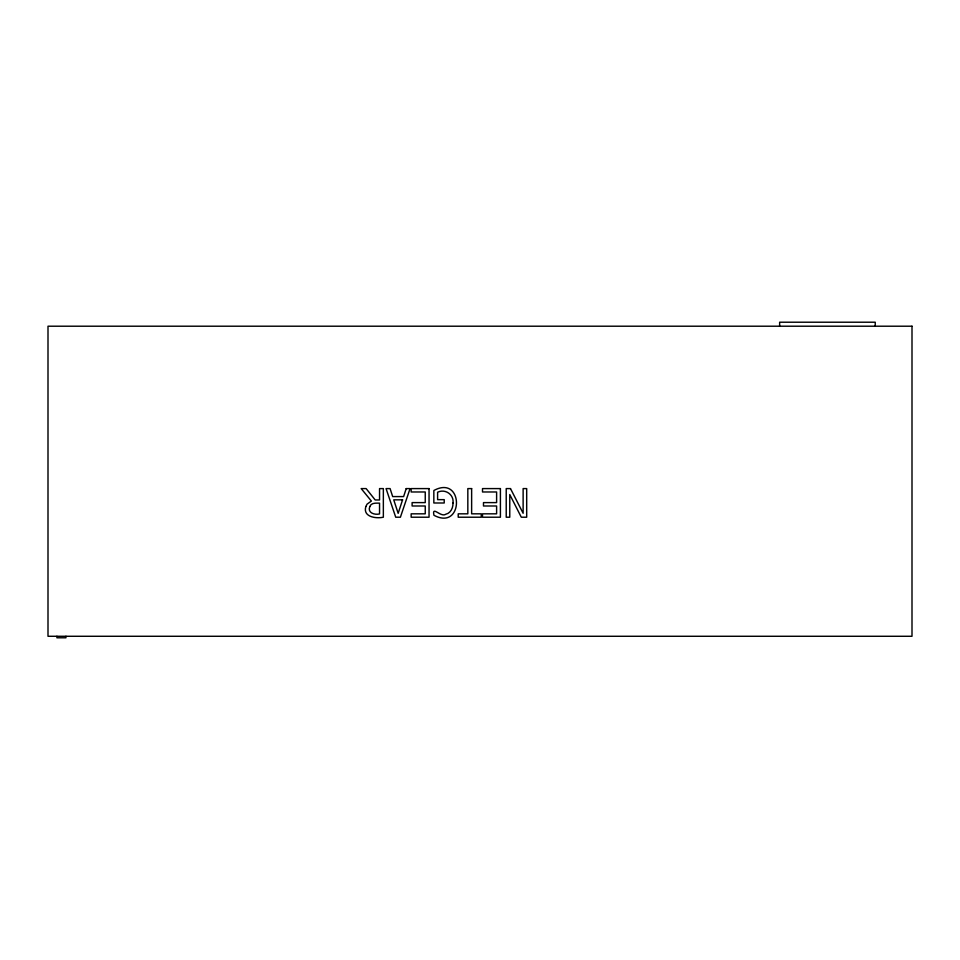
<?xml version="1.0" encoding="UTF-8"?>
<svg xmlns="http://www.w3.org/2000/svg" width="960" height="960" viewBox="0 0 960 960"><rect width="100%" height="100%" fill="white"/><g stroke="black" fill="none" stroke-linecap="round" stroke-linejoin="round"><path stroke-width="1.44" d="M875.232 326.208L875.232 322.212L779.64 322.212L779.64 326.208M65.94 636.276L65.94 637.788L56.916 637.788L56.916 636.276M453 503.052C453.168 507.756 450.744 513.192 445.74 514.248C440.844 517.752 431.7 505.104 433.956 515.28C463.968 531.312 463.98 474.216 433.836 490.5L433.836 502.992L444.216 502.992L444.216 499.644L437.604 499.644L437.604 492.24C445.2 488.496 454.188 494.556 453 503.052M365.844 506.556C362.604 517.068 376.212 518.796 383.352 517.212L383.352 488.592L379.548 488.592L379.548 499.968L375.204 499.968L366.132 488.592L361.188 488.592L371.376 501.048L367.032 504.18L365.844 506.556M369.816 506.544C367.164 512.868 374.712 515.16 379.548 513.948L379.548 503.148C376.188 503.16 371.184 502.524 369.816 506.544M406.212 488.592L403.62 496.584L392.676 496.584L390.084 488.592L386.064 488.592L395.724 517.212L400.404 517.212L410.064 488.592L406.212 488.592M402.564 499.836L398.16 513.336L393.744 499.836L402.564 499.836M912 326.208L48 326.208L48 636.276L912 636.276L912 326.208M429.048 488.592L411.156 488.592L411.156 491.976L425.244 491.976L425.244 502.608L412.116 502.608L412.116 505.992L425.244 505.992L425.244 513.828L411.156 513.828L411.156 517.212L429.048 517.212L429.048 488.592M471.636 488.592L467.832 488.592L467.832 513.828L458.22 513.828L458.22 517.212L481.248 517.212L481.248 513.828L471.636 513.828L471.636 488.592M500.412 488.592L482.508 488.592L482.508 491.976L496.608 491.976L496.608 502.608L483.48 502.608L483.48 505.992L496.608 505.992L496.608 513.828L482.508 513.828L482.508 517.212L500.412 517.212L500.412 488.592M510.48 488.592L506.22 488.592L506.22 517.212L509.772 517.212L509.772 494.556L521.292 517.212L526.692 517.212L526.692 488.592L523.128 488.592L523.128 513.276L510.48 488.592"/></g></svg>
